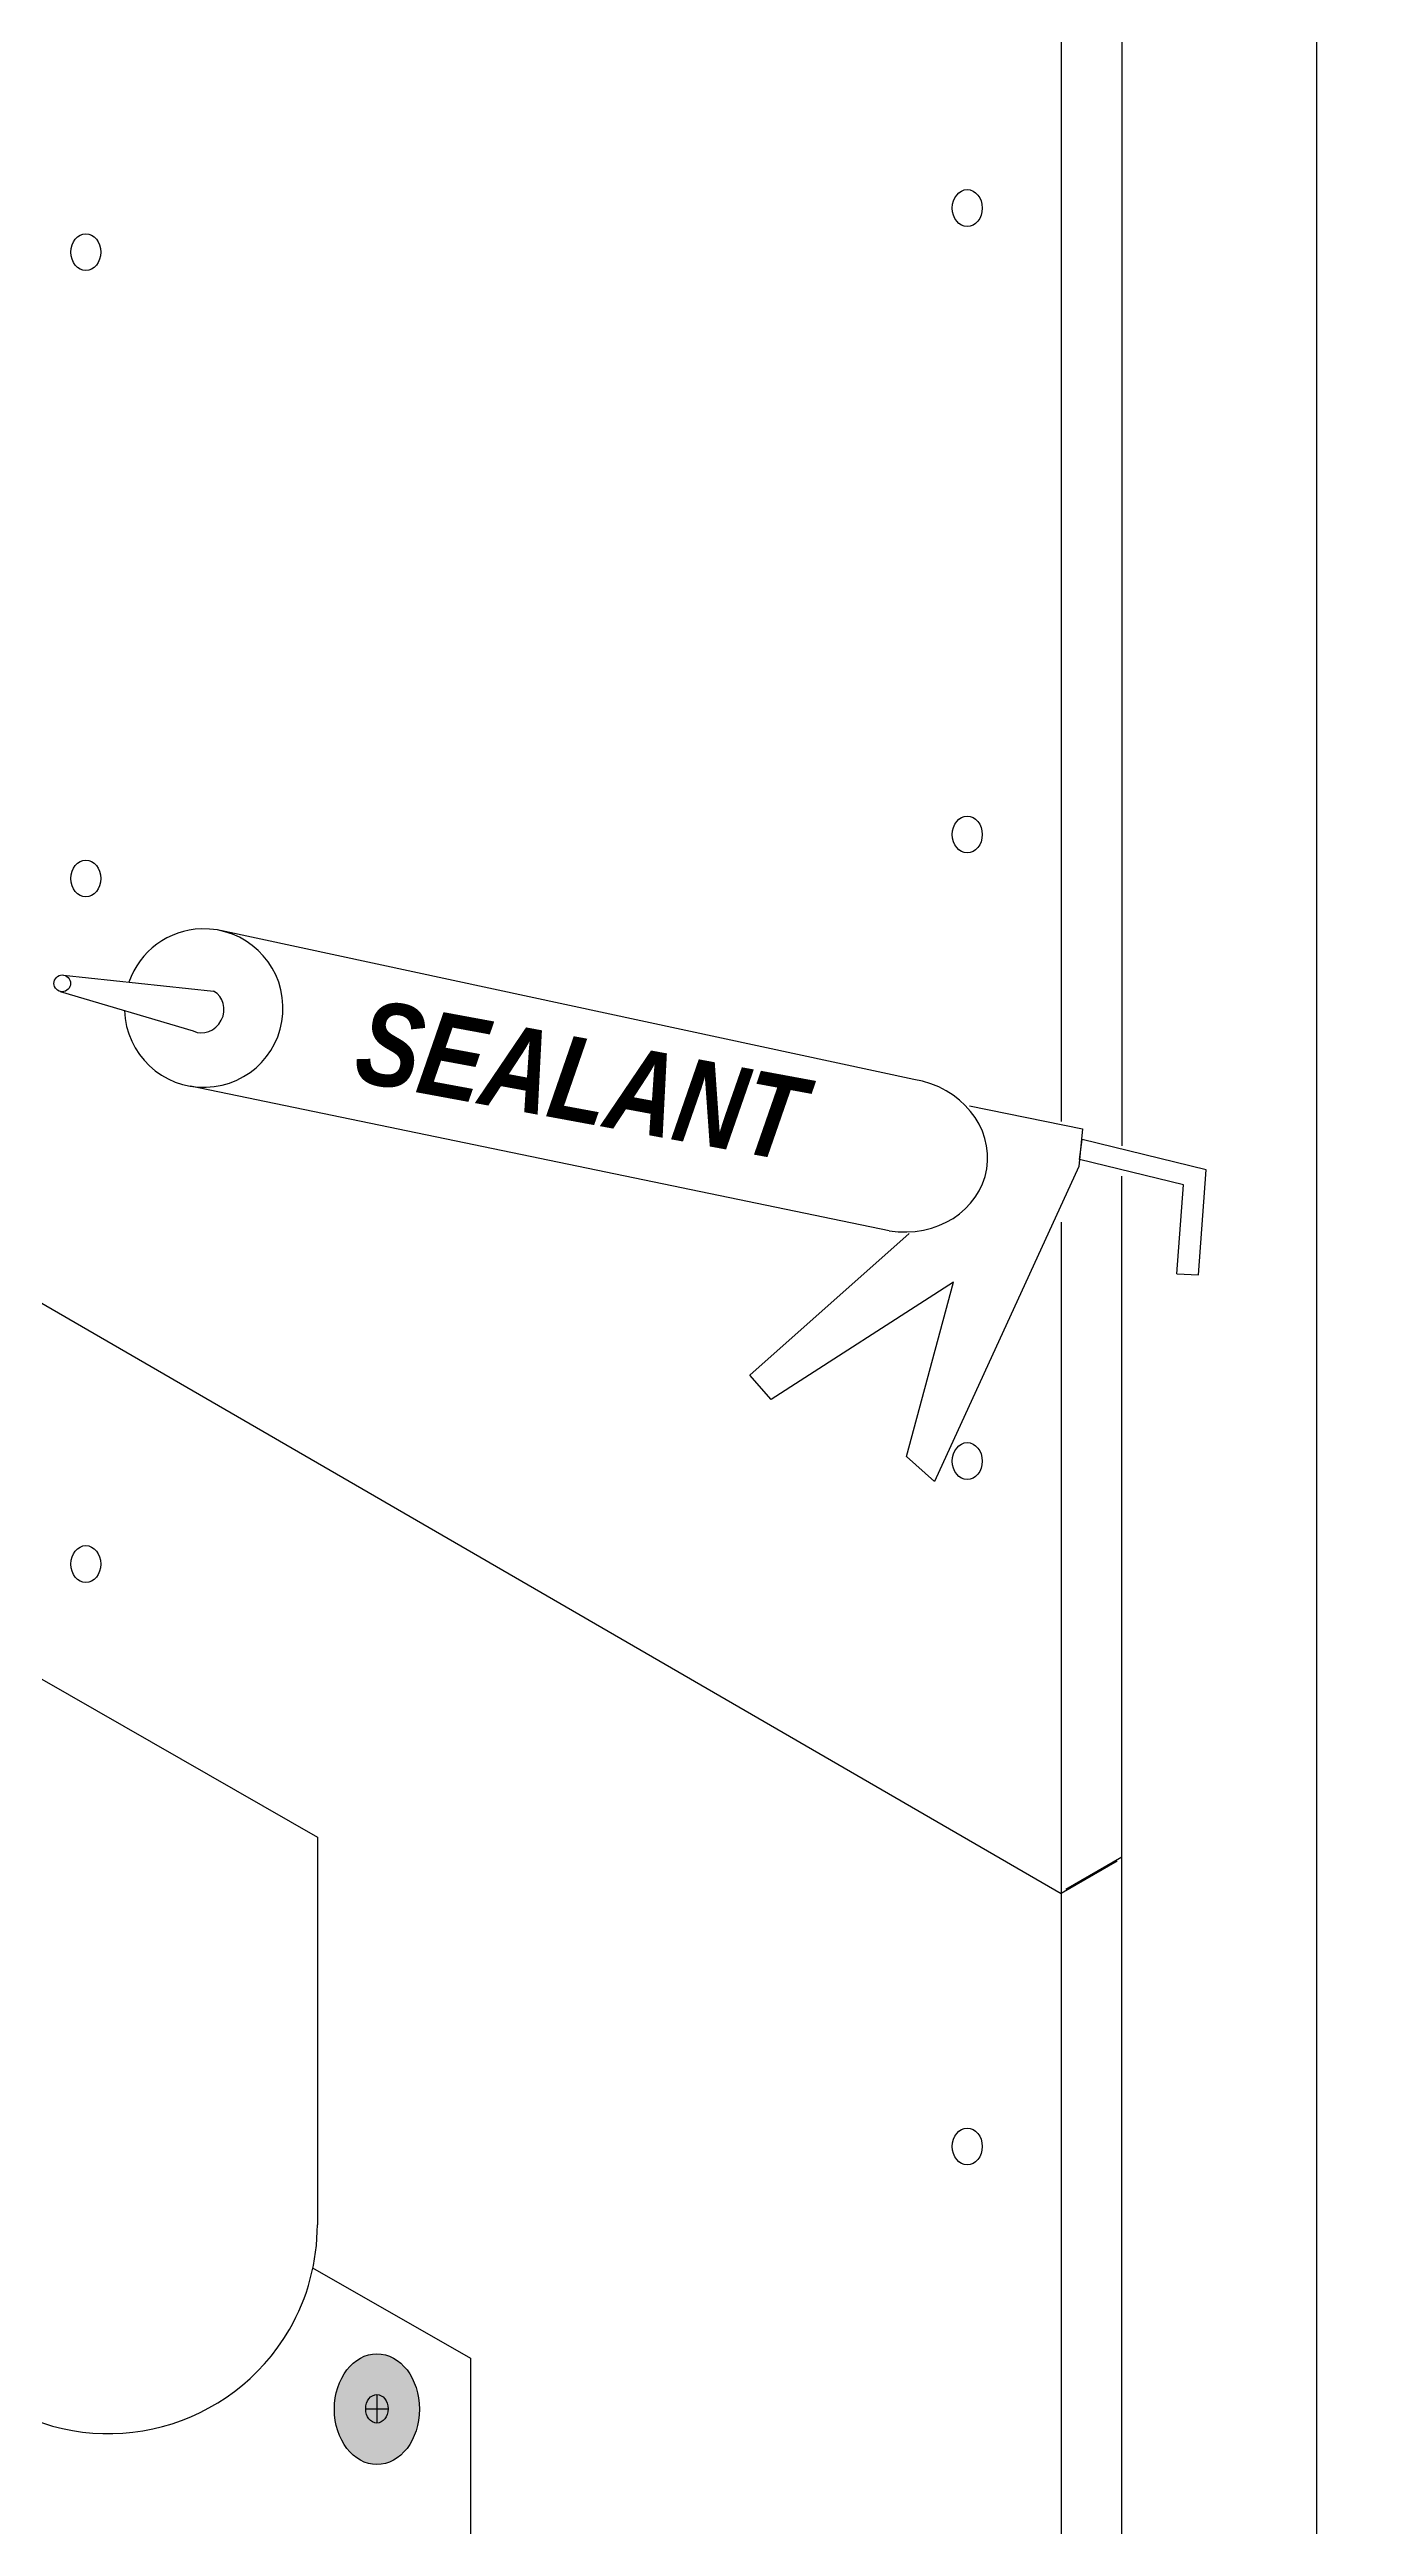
# Model space of a CAD drawing. Extents: x -1140 to 5605, y -816 to 2382.
# Drawn here: x 934.3 to 1047.7, y 1097 to 1310.6 of the extents above; entities that cross this region are included whole.
import ezdxf

# ---------------------------------------------------------------- set-up
doc = ezdxf.new("R2010")
doc.units = 0
doc.header["$MEASUREMENT"] = 0
for name, color, linetype, lineweight in [('G-ANNO-TTLB', 7, 'Continuous', 0), ('TYVEK', 7, 'Continuous', 0), ('wall scratch', 7, 'Continuous', 0), ('X-REF - TRACED', 7, 'Continuous', 0)]:
    doc.layers.add(name, color=color, linetype=linetype, lineweight=lineweight)

# ---------------------------------------------------------------- blocks, each defined once
blk = doc.blocks.new('Block_48')
at = {"layer": 'wall scratch', "color": 18, "lineweight": 25, "true_color": 0x000000}
for centre in [(1013.47, 1296.92), (937.47, 1293.12), (1013.47, 1242.9), (937.47, 1239.11), (1013.47, 1188.88), (937.47, 1180), (1013.47, 1129.78)]:
    blk.add_ellipse(centre, major_axis=(0, 1.59), ratio=0.812499, dxfattribs=at)
blk = doc.blocks.new('Block_121')
at = {"layer": 'TYVEK', "color": 33, "lineweight": 25, "true_color": 0xcc9966}
for points in [[(861.59, 1188.34)], [(959.22, 1133.39)]]:
    blk.add_lwpolyline(points, dxfattribs=at)
blk = doc.blocks.new('Block_124')
at = {"layer": 'TYVEK', "color": 1, "lineweight": 25, "true_color": 0xff0000}
for points in [[(876.64, 1160.35)], [(959.22, 1112.68)]]:
    blk.add_lwpolyline(points, dxfattribs=at)
blk = doc.blocks.new('Block_126')
at = {"layer": 'TYVEK', "color": 1, "lineweight": 25, "true_color": 0xff0000}
for points in [[(880.57, 1162.37)], [(963.15, 1114.69)]]:
    blk.add_lwpolyline(points, dxfattribs=at)
blk = doc.blocks.new('Block_128')
at = {"layer": 'TYVEK', "color": 4, "lineweight": 25, "true_color": 0x00ffff}
for points in [[(804.12, 1200.04)], [(967.98, 1106.43)]]:
    blk.add_lwpolyline(points, dxfattribs=at)

msp = doc.modelspace()

# ---------------------------------------------------------------- hatches: boundary and pattern name
at = {"layer": 'G-ANNO-TTLB', "true_color": 0xff00ff, "transparency": 33554687}
h = msp.add_hatch(color=6, dxfattribs=at)
edge = h.paths.add_edge_path()
edge.add_spline(control_points=[(1815.43, -731.7), (1815.43, -731.7), (-1114.08, -731.7), (-1114.08, -731.7), (-1114.08, -731.7), (-1114.08, 1725.3), (-1114.08, 1725.3), (-1114.08, 1725.3), (1815.43, 1725.3), (1815.43, 1725.3), (1815.43, 1725.3), (1815.43, -731.7), (1815.43, -731.7)], knot_values=[0, 0, 0, 0, 1, 1, 1, 2, 2, 2, 3, 3, 3, 4, 4, 4, 4], degree=3, periodic=0)
edge = h.paths.add_edge_path()
edge.add_spline(control_points=[(-1105.08, 1716.3), (-1105.08, 1716.3), (-1105.08, -722.7), (-1105.08, -722.7), (-1105.08, -722.7), (1806.43, -722.7), (1806.43, -722.7), (1806.43, -722.7), (1806.43, 1716.3), (1806.43, 1716.3), (1806.43, 1716.3), (-1105.08, 1716.3), (-1105.08, 1716.3)], knot_values=[0, 0, 0, 0, 1, 1, 1, 2, 2, 2, 3, 3, 3, 4, 4, 4, 4], degree=3, periodic=0)
edge.add_line((-1105.08, 1716.3), (-1105.08, 1716.3))
at = {"layer": 'TYVEK', "true_color": 0x003b71, "transparency": 33554687}
h = msp.add_hatch(color=156, dxfattribs=at)
h.dxf.hatch_style = 2
edge = h.paths.add_edge_path()
edge.add_ellipse((962.57, 1107.13), major_axis=(0, 4.78), ratio=0.766948, start_angle=0, end_angle=360)

# ---------------------------------------------------------------- linework, layer by layer
at = {"layer": 'G-ANNO-TTLB'}
for points in [[(1815.43, -731.7), (1815.43, -731.7), (-1114.08, -731.7), (-1114.08, -731.7), (-1114.08, -731.7), (-1114.08, 1725.3), (-1114.08, 1725.3), (-1114.08, 1725.3), (1815.43, 1725.3), (1815.43, 1725.3), (1815.43, 1725.3), (1815.43, -731.7), (1815.43, -731.7)], [(-1105.08, 1716.3), (-1105.08, 1716.3), (-1105.08, -722.7), (-1105.08, -722.7), (-1105.08, -722.7), (1806.43, -722.7), (1806.43, -722.7), (1806.43, -722.7), (1806.43, 1716.3), (1806.43, 1716.3), (1806.43, 1716.3), (-1105.08, 1716.3), (-1105.08, 1716.3)]]:
    msp.add_open_spline(points, degree=3, knots=[0, 0, 0, 0, 1, 1, 1, 2, 2, 2, 3, 3, 3, 4, 4, 4, 4], dxfattribs=at)
at = {"layer": 'TYVEK', "color": 4, "lineweight": 25, "true_color": 0x00ffff}
for p, q in [((931.32, 1171.42), (957.44, 1156.46)), ((957.44, 1156.46), (957.44, 1123.03)), ((957, 1119.31), (970.63, 1111.54)), ((970.63, 1111.54), (970.63, 1053.25))]:
    msp.add_line(p, q, dxfattribs=at)
at = {"layer": 'TYVEK', "color": 18, "lineweight": 25, "true_color": 0x080808}
for p, q in [((961.6, 1107.16), (963.55, 1107.16)), ((962.57, 1108.39), (962.57, 1105.93))]:
    msp.add_line(p, q, dxfattribs=at)
at = {"layer": 'TYVEK', "color": 18, "lineweight": 25, "true_color": 0x000000}
msp.add_ellipse((962.57, 1107.13), major_axis=(0, 4.78), ratio=0.766948, dxfattribs=at)
at = {"layer": 'TYVEK', "color": 18, "lineweight": 25, "true_color": 0x080808}
msp.add_ellipse((962.57, 1107.16), major_axis=(0, 1.23), ratio=0.788846, dxfattribs=at)
at = {"layer": 'TYVEK', "color": 4, "lineweight": 25, "true_color": 0x00ffff}
msp.add_open_spline([(930.42, 1107.44), (939.03, 1102.46), (950.04, 1105.4), (955.02, 1114.01), (956.61, 1116.75), (957.44, 1119.86), (957.44, 1123.03)], degree=3, knots=[0, 0, 0, 0, 1, 1, 1, 2, 2, 2, 2], dxfattribs=at)
at = {"layer": 'wall scratch', "color": 33, "lineweight": 25, "true_color": 0xcc9966}
msp.add_line((1043.6, 952.21), (1043.6, 1376.7), dxfattribs=at)
at = {"layer": 'wall scratch', "color": 2, "lineweight": 25, "true_color": 0xffff00}
for p, q in [((1026.79, 1366.97), (1026.79, 1216.07)), ((1021.58, 1363.83), (1021.58, 1218.15)), ((1026.79, 942.48), (1026.79, 1213.45)), ((1021.58, 1209.47), (1021.58, 939.34)), ((931.29, 1203.86), (1021.58, 1151.59)), ((1026.39, 1154.37), (1021.58, 1151.59)), ((1026.79, 1154.73), (1021.98, 1151.95))]:
    msp.add_line(p, q, dxfattribs=at)
at = {"layer": 'X-REF - TRACED', "color": 1, "lineweight": 25, "true_color": 0xff0000}
for p, q in [((1008.87, 1221.79), (949.07, 1234.62)), ((935.54, 1230.78), (948.49, 1229.39)), ((935.27, 1229.37), (946.73, 1225.97)), ((1006.75, 1208.74), (946.5, 1221.2)), ((1013.67, 1219.5), (1023.41, 1217.54)), ((1023.41, 1217.54), (1023.09, 1214.29)), ((1023.15, 1214.89), (1023.38, 1216.6)), ((1034.07, 1214), (1023.38, 1216.6)), ((1023.09, 1214.29), (1010.65, 1187.12)), ((1032.11, 1212.69), (1023.15, 1214.89)), ((1033.41, 1204.95), (1034.07, 1214)), ((1031.54, 1205.01), (1032.11, 1212.69)), ((994.72, 1196.3), (1008.46, 1208.5)), ((1031.54, 1205.01), (1033.41, 1204.95)), ((1012.28, 1204.3), (996.55, 1194.2)), ((1008.23, 1189.27), (1012.28, 1204.3)), ((996.55, 1194.2), (994.72, 1196.3)), ((1010.65, 1187.12), (1008.23, 1189.27))]:
    msp.add_line(p, q, dxfattribs=at)
msp.add_circle((935.44, 1230.07), 0.721, dxfattribs=at)
for points, knots in [([(940.81, 1227.73), (940.92, 1223.96), (944.07, 1220.99), (947.85, 1221.11), (951.62, 1221.22), (954.58, 1224.37), (954.47, 1228.15), (954.35, 1231.92), (951.2, 1234.88), (947.43, 1234.77), (944.6, 1234.68), (942.11, 1232.85), (941.18, 1230.18)], [0, 0, 0, 0, 1, 1, 1, 2, 2, 2, 3, 3, 3, 4, 4, 4, 4]), ([(946.73, 1225.97), (947.58, 1225.53), (948.67, 1225.95), (949.15, 1226.89), (949.64, 1227.83), (949.34, 1228.95), (948.49, 1229.39)], [0, 0, 0, 0, 1, 1, 1, 2, 2, 2, 2]), ([(1006.75, 1208.74), (1010.8, 1208.08), (1014.56, 1210.47), (1015.15, 1214.07), (1015.74, 1217.67), (1012.93, 1221.13), (1008.87, 1221.79)], [0, 0, 0, 0, 1, 1, 1, 2, 2, 2, 2])]:
    msp.add_open_spline(points, degree=3, knots=knots, dxfattribs=at)

# ---------------------------------------------------------------- block references
at = {"layer": 'TYVEK'}
for name in ['Block_128', 'Block_121', 'Block_126', 'Block_124']:
    msp.add_blockref(name, (0, 0), dxfattribs=at)
at = {"layer": 'wall scratch'}
msp.add_blockref('Block_48', (0, 0), dxfattribs=at)

# ---------------------------------------------------------------- texts
at = {"layer": 'TYVEK', "insert": (960.37, 1221.61), "char_height": 0.2, "attachment_point": 7, "rotation": 349.5335}
msp.add_mtext('\\C252;\\c8684676;\\FArial Narrow Bold Italic|b1|i1|c1;\\H7.217678;\\W0.994519;SEALANT', dxfattribs=at)

doc.saveas('drawing.dxf')
